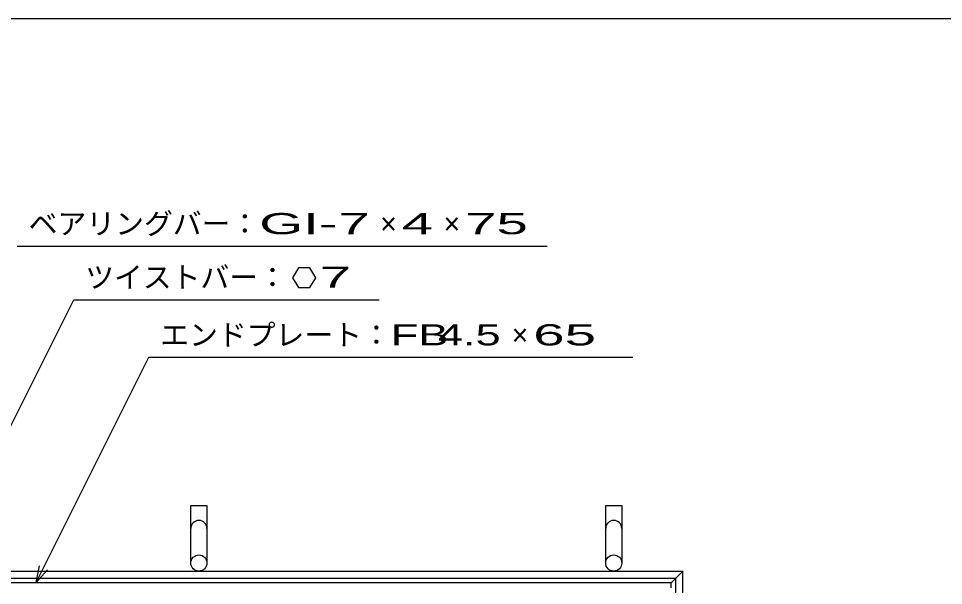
# Model space of a CAD drawing. Units: millimetres, scale not verified. Extents: x -1820 to 1731, y -1282 to 1054.
# Drawn here: x -1078 to -275, y 562 to 1054 of the extents above; entities that cross this region are included whole.
import ezdxf
from ezdxf.enums import TextEntityAlignment as Align

# ---------------------------------------------------------------- set-up
doc = ezdxf.new("R2010")
doc.units = ezdxf.units.MM
doc.header["$LTSCALE"] = 10
for name, color, linetype, lineweight in [('0_2', 150, 'Continuous', 25), ('16', 3, 'Continuous', 25), ('19', 6, 'Continuous', 25), ('22', 4, 'Continuous', 25)]:
    doc.layers.add(name, color=color, linetype=linetype, lineweight=lineweight)
doc.styles.add('ベクトル', font='')
doc.styles.get('ベクトル').set_extended_font_data('ベクトル')

msp = doc.modelspace()

# ---------------------------------------------------------------- linework, layer by layer
at = {"layer": '0_2'}
msp.add_line((-1729, 1053.5), (1731, 1053.5), dxfattribs=at)
at = {"layer": '16'}
for p, q in [((-1331, 564), (-512, 564)), ((-512, 564), (-512, 559.5))]:
    msp.add_line(p, q, dxfattribs=at)
at = {"layer": '19'}
for p, q in [((-928.5, 581), (-928.5, 631)), ((-928.5, 631), (-914.5, 631)), ((-914.5, 631), (-914.5, 581)), ((-568.5, 581), (-568.5, 631)), ((-568.5, 631), (-554.5, 631)), ((-554.5, 631), (-554.5, 581)), ((-1341.5, 574), (-501.5, 574)), ((-512, 563.5), (-501.5, 574)), ((-501.5, -266), (-501.5, 574)), ((-1335.5, 568), (-507.5, 568)), ((-507.5, -260), (-507.5, 568))]:
    msp.add_line(p, q, dxfattribs=at)
for centre in [(-921.5, 581), (-561.5, 581)]:
    msp.add_circle(centre, 7, dxfattribs=at)
for centre in [(-921.5, 611), (-561.5, 611)]:
    msp.add_arc(centre, 7, 0, 180, dxfattribs=at)
at = {"layer": '22'}
for p, q in [((-1079.15, 856), (-619.15, 856)), ((-835.15, 837.27), (-840.15, 828.6)), ((-825.15, 837.27), (-835.15, 837.27)), ((-820.15, 828.5), (-825.15, 837.27)), ((-840.15, 828.6), (-835.15, 819.94)), ((-825.15, 819.94), (-820.15, 828.6)), ((-835.15, 819.94), (-825.15, 819.94)), ((-1168.65, 532.5), (-1030.15, 809.5)), ((-1030.15, 809.5), (-765.15, 809.5)), ((-1062.75, 564), (-965, 759.5)), ((-965, 759.5), (-545, 759.5)), ((-1062.75, 564), (-1059.75, 578.6)), ((-1062.75, 564), (-1052.75, 575))]:
    msp.add_line(p, q, dxfattribs=at)

# ---------------------------------------------------------------- texts
at = {"layer": '22', "color": 2, "style": 'ベクトル'}
for s, p in [('ベアリングバー：', (-1069.15, 875.5)), ('×', (-764.15, 875.5)), ('×', (-709.15, 875.5)), ('ツイストバー：', (-1020.15, 829)), ('エンドプレート：', (-955, 779)), ('×', (-650, 779))]:
    msp.add_text(s, height=18.33, dxfattribs=at).set_placement(p, align=Align.MIDDLE_LEFT)
for s, width, p in [('GI-', 2, (-869.15, 875.5)), (' 7 ', 2, (-814.15, 875.5)), (' 4 ', 2, (-759.15, 875.5)), (' 75 ', 2, (-704.15, 875.5)), (' 7 ', 2, (-830.15, 829.1)), ('FB', 1.6, (-755, 779)), (' 4.5 ', 1.6, (-725, 779)), (' 65 ', 2, (-645, 779))]:
    msp.add_text(s, height=18.33, dxfattribs=dict(at, width=width)).set_placement(p, align=Align.MIDDLE_LEFT)

doc.saveas('drawing.dxf')
